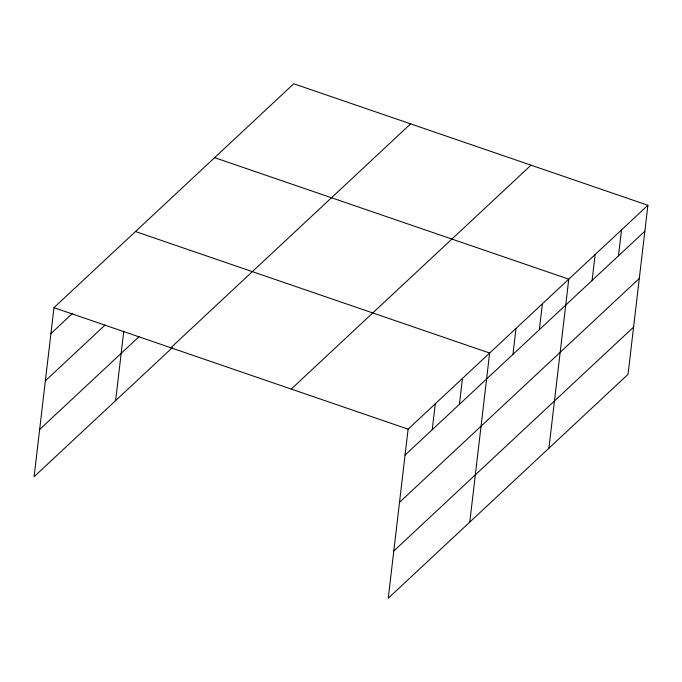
<?xml version="1.0" encoding="UTF-8"?>
<svg xmlns="http://www.w3.org/2000/svg" width="682" height="682" viewBox="0 0 682 682"><rect width="100%" height="100%" fill="white"/><g stroke="black" fill="none" stroke-linecap="round" stroke-linejoin="round"><path stroke-width="1.02" d="M647.9 205.273L408.109 429.166L388.246 598.233L628.037 374.341L647.9 205.273L293.754 83.767L53.963 307.659L34.1 476.727L172.265 347.726M115.625 400.598L123.792 331.145M432.243 429.711L435.287 403.795M459.421 404.341L462.464 378.416M469.779 522.114L489.642 353.046L135.488 231.539M512.966 354.333L516.018 328.417M539.351 329.713L542.395 303.788M548.908 448.227L568.771 279.16L214.617 157.653M592.104 280.455L595.147 254.531M618.48 255.827L621.524 229.902M50.92 333.575L72.659 313.277M45.37 380.82L105.156 324.99M39.65 429.49L139.017 336.703M170.832 347.76L410.624 123.868M291.24 389.072L531.031 165.18M405.065 455.09L644.857 231.198M399.516 502.327L639.307 278.435M393.795 550.996L633.587 327.104M53.963 307.659L408.109 429.166"/></g></svg>
